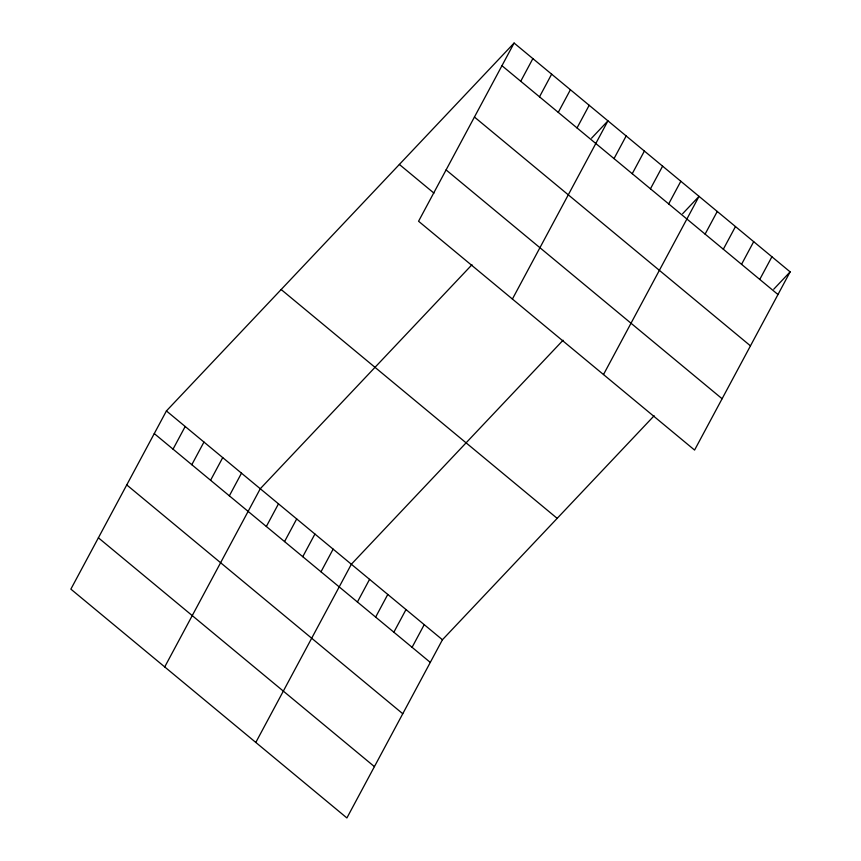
<?xml version="1.0" encoding="UTF-8"?>
<svg xmlns="http://www.w3.org/2000/svg" width="861" height="861" viewBox="0 0 861 861"><rect width="100%" height="100%" fill="white"/><g stroke="black" fill="none" stroke-linecap="round" stroke-linejoin="round"><path stroke-width="1.29" d="M514.103 43.05L418.564 221.245L694.579 450.066L790.129 271.872L514.103 43.05L166.421 410.934L70.871 589.128L346.897 817.95L442.436 639.755L654.145 415.755M173.039 449.151L185.19 426.496M191.809 464.703L203.96 442.048M210.579 480.266L222.73 457.611M229.349 495.828L241.5 473.173M164.72 666.931L260.27 488.736L471.979 264.725M266.34 526.491L278.48 503.836M520.733 81.268L532.873 58.613M284.55 541.591L296.701 518.935M539.503 96.83L551.643 74.175M302.771 556.69L314.922 534.035M558.262 112.382L570.412 89.727M320.992 571.801L333.132 549.146M577.031 127.945L589.182 105.29M255.803 742.44L351.353 564.246L563.062 340.235M512.403 299.047L607.952 120.852L591.561 138.19M357.423 602L369.573 579.345M614.022 158.607L626.173 135.952M375.644 617.1L387.784 594.445M632.243 173.707L644.383 151.052M393.854 632.211L406.005 609.556M650.453 188.817L662.604 166.162M412.075 647.311L424.225 624.655M668.674 203.917L680.825 181.262M603.496 374.557L699.035 196.362L682.644 213.711M705.105 234.117L717.256 211.462M723.326 249.227L735.477 226.572M741.547 264.327L753.687 241.672M759.757 279.427L771.908 256.772M773.738 289.221L790.129 271.872M501.963 65.705L777.978 294.527M474.433 117.031L750.458 345.853M446.084 169.918L722.099 398.74M399.375 164.451L433.944 193.112M281.16 289.533L557.175 518.354M166.421 410.934L442.436 639.755M154.27 433.589L430.296 662.41M126.75 484.915L402.765 713.737M98.391 537.802L374.417 766.624"/></g></svg>
